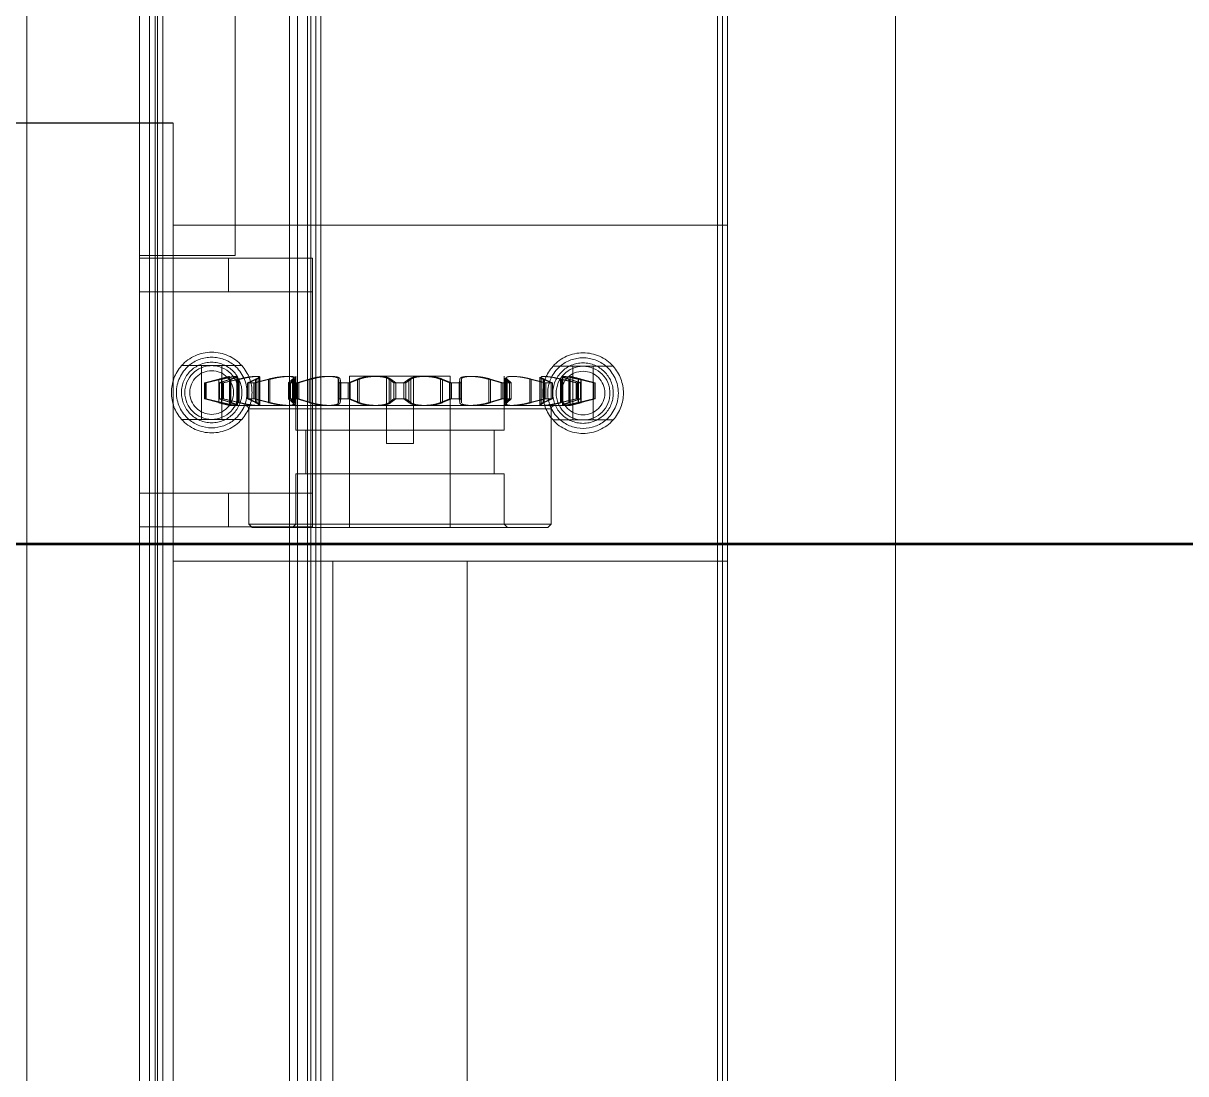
# Model space of a CAD drawing. Extents: x 539033 to 804858, y 468425 to 1263560.
# Drawn here: x 745699.5 to 746045.4, y 511016.4 to 511329.1 of the extents above; entities that cross this region are included whole.
import ezdxf

# ---------------------------------------------------------------- set-up
doc = ezdxf.new("R2010")
doc.units = 0
doc.header["$LTSCALE"] = 1000
doc.header["$MEASUREMENT"] = 0
doc.linetypes.add('ACAD_ISO02W100', pattern=[15, 12, -3])
doc.layers.get('0').update_dxf_attribs({"linetype": 'CONTINUOUS'})
doc.layers.add('5剖面线层', color=2, linetype='CONTINUOUS')
doc.layers.add('摄像头', color=7, linetype='CONTINUOUS')
doc.layers.add('虚线', color=6, linetype='ACAD_ISO02W100', lineweight=18)

# ---------------------------------------------------------------- blocks, each defined once
blk = doc.blocks.new('A$C54714A9A')
at = {"layer": '摄像头', "color": 0, "lineweight": 25, "ltscale": 100}
blk.add_line((1015.35, 2510.62), (1015.35, 180.35), dxfattribs=at)
at = {"layer": '虚线', "color": 0, "linetype": 'ACAD_ISO02W100', "lineweight": 15}
for p, q in [((1190, 2725.62), (50, 2725.62)), ((50, 2675.62), (1190, 2675.62)), ((51.5, 2674.12), (1188.5, 2674.12)), ((885, 2675.62), (885, 2551.62)), ((985, 2551.62), (985, 2675.62)), ((1187, 2672.62), (53, 2672.62)), ((927, 2641.57), (927, 2639.42)), ((927, 2625.82), (927, 2639.42)), ((943, 2639.42), (943, 2641.57)), ((943, 2639.42), (943, 2625.82)), ((933.26, 2636.25), (932.17, 2632.05)), ((932.17, 2632), (933.26, 2636.18)), ((932.17, 2631.23), (933.26, 2635.85)), ((933.26, 2635.74), (932.17, 2631.12)), ((933.26, 2636.25), (933.26, 2635.85)), ((938.04, 2636.25), (933.26, 2636.25)), ((933.26, 2636.18), (938.04, 2636.18)), ((933.26, 2635.85), (938.04, 2635.85)), ((938.04, 2635.74), (933.26, 2635.74)), ((938.04, 2636.25), (938.04, 2635.85)), ((939.13, 2632.05), (938.04, 2636.25)), ((938.04, 2636.18), (939.13, 2632)), ((938.04, 2635.85), (939.13, 2631.23)), ((938.04, 2635.74), (938.04, 2635.85)), ((939.13, 2631.12), (938.04, 2635.74)), ((943, 2635.62), (927, 2635.62)), ((927, 2629.62), (943, 2629.62)), ((933.26, 2632.05), (932.17, 2628.6)), ((932.17, 2632.05), (939.13, 2632.05)), ((932.17, 2632), (939.13, 2632)), ((932.17, 2628.4), (933.26, 2631.81)), ((932.17, 2631.23), (939.13, 2631.23)), ((932.17, 2631.12), (939.13, 2631.12)), ((932.17, 2626.17), (933.26, 2630.84)), ((933.26, 2630.57), (932.17, 2625.91)), ((933.26, 2632.05), (933.26, 2630.84)), ((938.04, 2632.05), (933.26, 2632.05)), ((933.26, 2631.81), (938.04, 2631.81)), ((933.26, 2630.57), (933.26, 2630.84)), ((933.26, 2630.84), (938.04, 2630.84)), ((938.04, 2630.57), (933.26, 2630.57)), ((938.04, 2632.05), (938.04, 2630.84)), ((939.13, 2628.6), (938.04, 2632.05)), ((938.04, 2631.81), (939.13, 2628.4)), ((938.04, 2630.84), (939.13, 2626.17)), ((938.04, 2630.57), (938.04, 2630.84)), ((939.13, 2625.91), (938.04, 2630.57)), ((927, 2623.68), (927, 2625.82)), ((931.3, 2551.62), (931.3, 2628.72)), ((931.32, 2628.82), (939.98, 2628.82)), ((931.32, 2626.64), (939.98, 2626.64)), ((931.32, 2626.47), (939.98, 2626.47)), ((932.17, 2628.6), (939.13, 2628.6)), ((932.17, 2628.4), (939.13, 2628.4)), ((932.17, 2626.17), (939.13, 2626.17)), ((932.17, 2625.91), (939.13, 2625.91)), ((943, 2623.68), (943, 2625.82)), ((896, 2623.12), (895, 2622.12)), ((895, 2551.62), (895, 2622.12)), ((896, 2623.12), (896, 2551.62)), ((930.3, 2623.12), (896, 2623.12)), ((930.3, 2551.62), (930.3, 2623.1)), ((933.26, 2623.48), (932.17, 2621.07)), ((932.17, 2620.72), (933.26, 2623.09)), ((933.26, 2623.48), (933.26, 2621.56)), ((938.04, 2623.48), (933.26, 2623.48)), ((933.26, 2623.09), (938.04, 2623.09)), ((938.04, 2623.48), (938.04, 2621.56)), ((939.13, 2621.07), (938.04, 2623.48)), ((938.04, 2623.09), (939.13, 2620.72)), ((931.55, 2620.11), (939.75, 2620.11)), ((931.56, 2619.8), (939.74, 2619.8)), ((932.17, 2617.21), (933.26, 2621.56)), ((933.26, 2621.15), (932.17, 2616.82)), ((932.17, 2621.07), (939.13, 2621.07)), ((932.17, 2620.72), (939.13, 2620.72)), ((933.26, 2621.15), (933.26, 2621.56)), ((933.26, 2621.56), (938.04, 2621.56)), ((938.04, 2621.15), (933.26, 2621.15)), ((938.04, 2621.56), (939.13, 2617.21)), ((938.04, 2621.15), (938.04, 2621.56)), ((939.13, 2616.82), (938.04, 2621.15)), ((932.17, 2617.21), (939.13, 2617.21)), ((932.17, 2616.82), (939.13, 2616.82)), ((896, 2609.12), (895, 2610.12)), ((911, 2609.12), (896, 2609.12)), ((911, 2591.15), (911, 2609.12)), ((924, 2591.15), (924, 2609.12)), ((940, 2609.12), (924, 2609.12)), ((931.79, 2609.77), (939.5, 2609.77)), ((931.81, 2609.33), (939.49, 2609.33)), ((933.26, 2611.23), (932.17, 2610.05)), ((932.17, 2609.6), (933.26, 2610.73)), ((932.17, 2610.05), (939.13, 2610.05)), ((932.17, 2609.6), (939.13, 2609.6)), ((932.17, 2605.08), (933.26, 2608.76)), ((933.26, 2608.24), (932.17, 2604.59)), ((933.26, 2611.23), (933.26, 2608.76)), ((938.04, 2611.23), (933.26, 2611.23)), ((933.26, 2610.73), (938.04, 2610.73)), ((933.26, 2608.24), (933.26, 2608.76)), ((933.26, 2608.76), (938.04, 2608.76)), ((938.04, 2608.24), (933.26, 2608.24)), ((938.04, 2611.23), (938.04, 2608.76)), ((939.13, 2610.05), (938.04, 2611.23)), ((938.04, 2610.73), (939.13, 2609.6)), ((938.04, 2608.24), (938.04, 2608.76)), ((938.04, 2608.76), (939.13, 2605.08)), ((939.13, 2604.59), (938.04, 2608.24)), ((939.13, 2609.6), (939.49, 2609.34)), ((924, 2606.12), (911, 2606.12)), ((932.17, 2605.08), (939.13, 2605.08)), ((932.17, 2604.59), (939.13, 2604.59)), ((885, 2598.12), (345, 2598.12)), ((932.17, 2596.45), (932.12, 2596.48)), ((932.12, 2596.45), (939.19, 2596.45)), ((932.13, 2595.92), (939.17, 2595.92)), ((932.17, 2596.45), (939.13, 2596.45)), ((932.17, 2595.92), (932.43, 2595.88)), ((932.17, 2595.92), (939.13, 2595.92)), ((938.87, 2595.94), (932.43, 2595.94)), ((938.8, 2596.49), (932.5, 2596.49)), ((933.26, 2596.3), (932.5, 2596.41)), ((932.78, 2595.81), (933.26, 2595.73)), ((933.26, 2596.3), (933.26, 2593.47)), ((938.04, 2596.3), (933.26, 2596.3)), ((933.26, 2595.73), (938.04, 2595.73)), ((938.8, 2596.41), (938.04, 2596.3)), ((938.04, 2596.3), (938.04, 2593.47)), ((938.04, 2595.73), (938.52, 2595.81)), ((938.87, 2595.88), (939.13, 2595.92)), ((940, 2593.12), (895, 2593.12)), ((911, 2547.12), (911, 2591.15)), ((924, 2547.12), (924, 2591.15)), ((932.17, 2590.77), (933.26, 2593.47)), ((933.26, 2592.89), (932.17, 2590.23)), ((932.17, 2590.77), (939.13, 2590.77)), ((933.26, 2592.89), (933.26, 2593.47)), ((933.26, 2593.47), (938.04, 2593.47)), ((938.04, 2592.89), (933.26, 2592.89)), ((938.04, 2592.89), (938.04, 2593.47)), ((938.04, 2593.47), (939.13, 2590.77)), ((939.13, 2590.23), (938.04, 2592.89)), ((940, 2593.12), (940, 2563.12)), ((932.17, 2590.23), (939.13, 2590.23)), ((920, 2582.12), (920, 2574.12)), ((940, 2582.12), (920, 2582.12)), ((933.26, 2579.9), (932.17, 2581.37)), ((932.17, 2581.37), (939.13, 2581.37)), ((932.17, 2580.81), (933.26, 2579.3)), ((932.17, 2580.81), (939.13, 2580.81)), ((939.13, 2581.37), (938.04, 2579.9)), ((938.04, 2579.3), (939.13, 2580.81)), ((932.17, 2575.44), (933.26, 2576.95)), ((933.26, 2579.9), (933.26, 2576.95)), ((938.04, 2579.9), (933.26, 2579.9)), ((933.26, 2579.3), (938.04, 2579.3)), ((933.26, 2576.34), (933.26, 2576.95)), ((933.26, 2576.95), (938.04, 2576.95)), ((938.04, 2579.9), (938.04, 2576.95)), ((938.04, 2576.34), (938.04, 2576.95)), ((938.04, 2576.95), (939.13, 2575.44)), ((920, 2574.12), (940, 2574.12)), ((933.26, 2576.34), (932.17, 2574.88)), ((932.17, 2575.44), (939.13, 2575.44)), ((932.17, 2574.88), (939.13, 2574.88)), ((938.04, 2576.34), (933.26, 2576.34)), ((939.13, 2574.88), (938.04, 2576.34)), ((895, 2563.12), (940, 2563.12)), ((933.26, 2563.36), (932.17, 2566.02)), ((932.17, 2566.02), (939.13, 2566.02)), ((932.17, 2565.47), (933.26, 2562.77)), ((932.17, 2565.47), (939.13, 2565.47)), ((933.26, 2563.36), (933.26, 2560.52)), ((938.04, 2563.36), (933.26, 2563.36)), ((939.13, 2566.02), (938.04, 2563.36)), ((938.04, 2562.77), (939.13, 2565.47)), ((938.04, 2563.36), (938.04, 2560.52)), ((939.19, 2559.8), (932.12, 2559.8)), ((939.17, 2560.33), (932.13, 2560.33)), ((932.17, 2560.32), (933.26, 2560.52)), ((932.17, 2560.32), (939.13, 2560.32)), ((933.26, 2559.94), (932.17, 2559.79)), ((939.13, 2559.79), (932.17, 2559.79)), ((932.43, 2560.3), (938.87, 2560.3)), ((932.5, 2559.76), (938.8, 2559.76)), ((933.26, 2559.94), (933.26, 2562.77)), ((933.26, 2562.77), (938.04, 2562.77)), ((933.26, 2560.52), (938.04, 2560.52)), ((938.04, 2559.94), (933.26, 2559.94)), ((938.04, 2559.94), (938.04, 2562.77)), ((938.04, 2560.52), (939.13, 2560.32)), ((939.13, 2559.79), (938.04, 2559.94)), ((345, 2558.12), (885, 2558.12)), ((930.3, 2559.22), (930.3, 2533.13)), ((931.3, 2556.86), (931.3, 2527.56)), ((1099, 2553.12), (51.5, 2553.12)), ((53, 2554.62), (1099, 2554.62)), ((1099, 2551.62), (50, 2551.62)), ((1099, 2550.62), (50, 2550.62)), ((885, 2551.62), (885, 2550.62)), ((885, 2550.62), (885, 2510.62)), ((895, 2550.62), (895, 2551.62)), ((895, 2534.12), (895, 2550.62)), ((895.17, 2527.12), (895.17, 2552.12)), ((895.17, 2552.12), (905.17, 2552.12)), ((896, 2551.62), (896, 2550.62)), ((896, 2550.62), (896, 2533.12)), ((965.17, 2552.12), (905.17, 2552.12)), ((905.17, 2552.12), (905.17, 2527.12)), ((911, 2550.12), (924, 2550.12)), ((930.3, 2551.62), (930.3, 2550.62)), ((931.3, 2551.62), (931.3, 2550.62)), ((932.48, 2550.62), (932.17, 2551.65)), ((932.17, 2551.65), (939.13, 2551.65)), ((932.17, 2551.16), (933.26, 2547.49)), ((932.17, 2551.16), (939.13, 2551.16)), ((933.26, 2548.01), (932.48, 2550.62)), ((938.04, 2547.49), (939.13, 2551.16)), ((938.82, 2550.62), (938.04, 2548.01)), ((939.13, 2551.65), (938.82, 2550.62)), ((965.17, 2552.12), (975.17, 2552.12)), ((965.17, 2551.62), (965.17, 2552.12)), ((965.17, 2550.62), (965.17, 2551.62)), ((965.17, 2527.12), (965.17, 2550.62)), ((975.17, 2552.12), (975.17, 2551.62)), ((975.17, 2551.62), (975.17, 2550.62)), ((975.17, 2550.62), (975.17, 2527.12)), ((985, 2550.62), (985, 2551.62)), ((985, 2510.62), (985, 2550.62)), ((1099, 2547.62), (50, 2547.62)), ((895, 2546.12), (896, 2547.12)), ((896, 2547.12), (911, 2547.12)), ((924, 2547.12), (940, 2547.12)), ((939.5, 2546.48), (931.79, 2546.48)), ((939.49, 2546.92), (931.81, 2546.92)), ((932.17, 2546.65), (933.26, 2545.52)), ((932.17, 2546.65), (939.13, 2546.65)), ((933.26, 2545.01), (932.17, 2546.19)), ((932.17, 2546.19), (939.13, 2546.19)), ((933.26, 2548.01), (933.26, 2545.52)), ((938.04, 2548.01), (933.26, 2548.01)), ((933.26, 2545.01), (933.26, 2547.49)), ((933.26, 2547.49), (938.04, 2547.49)), ((938.04, 2548.01), (938.04, 2545.52)), ((938.04, 2545.01), (938.04, 2547.49)), ((938.04, 2545.52), (939.13, 2546.65)), ((939.13, 2546.19), (938.04, 2545.01)), ((1040, 2545.28), (50, 2545.28)), ((1101.5, 2545.28), (50, 2545.28)), ((933.26, 2545.52), (938.04, 2545.52)), ((938.04, 2545.01), (933.26, 2545.01)), ((933.26, 2535.1), (932.17, 2539.43)), ((932.17, 2539.43), (939.13, 2539.43)), ((932.17, 2539.04), (933.26, 2534.69)), ((932.17, 2539.04), (939.13, 2539.04)), ((939.13, 2539.43), (938.04, 2535.1)), ((938.04, 2534.69), (939.13, 2539.04)), ((939.75, 2536.13), (931.55, 2536.13)), ((939.74, 2536.45), (931.56, 2536.45)), ((932.17, 2535.52), (933.26, 2533.15)), ((932.17, 2535.52), (939.13, 2535.52)), ((938.04, 2533.15), (939.13, 2535.52)), ((895, 2534.12), (896, 2533.12)), ((896, 2533.12), (930.3, 2533.12)), ((933.26, 2532.77), (932.17, 2535.18)), ((932.17, 2535.18), (939.13, 2535.18)), ((933.26, 2535.1), (933.26, 2533.15)), ((938.04, 2535.1), (933.26, 2535.1)), ((933.26, 2532.77), (933.26, 2534.69)), ((933.26, 2534.69), (938.04, 2534.69)), ((933.26, 2533.15), (938.04, 2533.15)), ((938.04, 2532.77), (933.26, 2532.77)), ((939.13, 2535.18), (938.04, 2532.77)), ((938.04, 2535.1), (938.04, 2533.15)), ((938.04, 2532.77), (938.04, 2534.69)), ((927.17, 2531.07), (927.17, 2528.92)), ((927.17, 2515.32), (927.17, 2528.92)), ((939.98, 2529.77), (931.32, 2529.77)), ((939.98, 2529.61), (931.32, 2529.61)), ((933.26, 2525.68), (932.17, 2530.34)), ((932.17, 2530.34), (939.13, 2530.34)), ((932.17, 2530.08), (933.26, 2525.41)), ((932.17, 2530.08), (939.13, 2530.08)), ((939.13, 2530.34), (938.04, 2525.68)), ((938.04, 2525.41), (939.13, 2530.08)), ((943.17, 2528.92), (943.17, 2531.07)), ((943.17, 2528.92), (943.17, 2515.32)), ((976, 2529.12), (976, 2500.62)), ((1124, 2529.12), (976, 2529.12)), ((895.17, 2527.12), (895.17, 2500.62)), ((905.17, 2527.12), (895.17, 2527.12)), ((905.17, 2527.12), (905.17, 2500.62)), ((943.17, 2525.12), (927.17, 2525.12)), ((939.98, 2527.43), (931.32, 2527.43)), ((932.17, 2527.85), (933.26, 2524.43)), ((932.17, 2527.85), (939.13, 2527.85)), ((933.26, 2524.2), (932.17, 2527.64)), ((932.17, 2527.64), (939.13, 2527.64)), ((933.26, 2520.5), (932.17, 2525.12)), ((932.17, 2525.12), (939.13, 2525.12)), ((933.26, 2525.68), (933.26, 2524.43)), ((938.04, 2525.68), (933.26, 2525.68)), ((933.26, 2524.2), (933.26, 2525.41)), ((933.26, 2525.41), (938.04, 2525.41)), ((938.04, 2524.43), (939.13, 2527.85)), ((939.13, 2527.64), (938.04, 2524.2)), ((938.04, 2525.68), (938.04, 2524.43)), ((938.04, 2524.2), (938.04, 2525.41)), ((939.13, 2525.12), (938.04, 2520.5)), ((975.17, 2527.12), (965.17, 2527.12)), ((965.17, 2527.12), (965.17, 2500.62)), ((975.17, 2527.12), (975.17, 2500.62)), ((932.17, 2525.01), (933.26, 2520.4)), ((932.17, 2525.01), (939.13, 2525.01)), ((932.17, 2524.25), (933.26, 2520.07)), ((932.17, 2524.25), (939.13, 2524.25)), ((933.26, 2519.99), (932.17, 2524.2)), ((932.17, 2524.2), (939.13, 2524.2)), ((933.26, 2524.43), (938.04, 2524.43)), ((938.04, 2524.2), (933.26, 2524.2)), ((938.04, 2520.4), (939.13, 2525.01)), ((938.04, 2520.07), (939.13, 2524.25)), ((939.13, 2524.2), (938.04, 2519.99)), ((927.17, 2519.12), (943.17, 2519.12)), ((933.26, 2520.5), (933.26, 2520.07)), ((938.04, 2520.5), (933.26, 2520.5)), ((933.26, 2519.99), (933.26, 2520.4)), ((933.26, 2520.4), (938.04, 2520.4)), ((933.26, 2520.07), (938.04, 2520.07)), ((938.04, 2519.99), (933.26, 2519.99)), ((938.04, 2520.5), (938.04, 2520.07)), ((938.04, 2519.99), (938.04, 2520.4)), ((927.17, 2513.18), (927.17, 2515.32)), ((943.17, 2513.18), (943.17, 2515.32)), ((885, 2510.62), (645, 2510.62)), ((885, 2510.62), (985, 2510.62)), ((1015.35, 2510.62), (985, 2510.62)), ((1124, 2505.97), (50, 2505.97)), ((1124, 2505.97), (50, 2505.97)), ((1124, 2505.28), (50, 2505.28)), ((1124, 2507.62), (224.65, 2507.62)), ((1124, 2503.62), (50, 2503.62)), ((1124, 2500.62), (50, 2500.62)), ((944, 2467.12), (146, 2467.12)), ((1094, 2467.12), (146, 2467.12))]:
    blk.add_line(p, q, dxfattribs=at)
for centre, radius in [((935, 2632.62), 9), ((935, 2632.62), 9), ((935, 2632.62), 8), ((935, 2632.62), 6.5), ((935.17, 2522.12), 9), ((935.17, 2522.12), 9), ((935.17, 2522.12), 8), ((935.17, 2522.12), 6.5)]:
    blk.add_circle(centre, radius, dxfattribs=at)
for centre, radius, start, end in [((935, 2632.62), 12, 48.1897, 131.8103), ((935, 2632.62), 10.5, 40.3676, 139.6324), ((935, 2632.62), 12, 131.8103, 228.1897), ((935, 2632.62), 10.5, 139.6324, 220.3676), ((935, 2632.62), 12, 311.8103, 48.1897), ((935, 2632.62), 10.5, 0, 40.3676), ((935, 2632.62), 10.5, 319.6324, 0), ((935, 2632.62), 10.5, 220.3676, 319.6324), ((935, 2632.62), 12, 228.1897, 311.8103), ((930.3, 2624.12), 1, 270, 0), ((935.17, 2522.12), 12, 48.1897, 131.8103), ((935.17, 2522.12), 10.5, 40.3676, 139.6324), ((930.3, 2532.12), 1, 0, 90), ((935.17, 2522.12), 12, 131.8103, 228.1897), ((935.17, 2522.12), 10.5, 139.6324, 220.3676), ((935.17, 2522.12), 12, 311.8103, 48.1897), ((935.17, 2522.12), 10.5, 0, 40.3676), ((935.17, 2522.12), 10.5, 319.6324, 0), ((935.17, 2522.12), 10.5, 220.3676, 319.6324), ((935.17, 2522.12), 12, 228.1897, 311.8103)]:
    blk.add_arc(centre, radius, start, end, dxfattribs=at)
for points, knots in [([(932.17, 2628.6), (932.04, 2628.18), (931.77, 2627.33), (931.47, 2626.67), (931.32, 2626.57), (931.32, 2627.06), (931.47, 2628.04), (931.76, 2629.46), (932.03, 2630.61), (932.17, 2631.23)], [0, 0, 0, 0, 0.14525, 0.290631, 0.432546, 0.570058, 0.705753, 0.843061, 1, 1, 1, 1]), ([(932.17, 2632.05), (932.04, 2631.53), (931.77, 2630.49), (931.48, 2629.4), (931.33, 2628.83), (931.34, 2628.87), (931.34, 2628.89)], [0, 0, 0, 0, 0.289248, 0.578757, 0.861367, 1, 1, 1, 1]), ([(931.34, 2628.88), (931.38, 2629.03), (931.46, 2629.32), (931.76, 2630.4), (932.03, 2631.44), (932.17, 2632)], [0, 0, 0, 0, 0.315615, 0.63498, 1, 1, 1, 1]), ([(932.17, 2631.12), (932.04, 2630.55), (931.77, 2629.41), (931.47, 2627.92), (931.38, 2627.3), (931.34, 2627)], [0, 0, 0, 0, 0.336517, 0.673341, 1, 1, 1, 1]), ([(939.96, 2628.89), (939.96, 2628.87), (939.97, 2628.84), (939.83, 2629.38), (939.55, 2630.43), (939.27, 2631.49), (939.13, 2632.05)], [0, 0, 0, 0, 0.143861, 0.414064, 0.687489, 1, 1, 1, 1]), ([(939.13, 2632), (939.26, 2631.48), (939.53, 2630.46), (939.83, 2629.33), (939.92, 2629.03), (939.96, 2628.88)], [0, 0, 0, 0, 0.335801, 0.671909, 1, 1, 1, 1]), ([(939.13, 2631.23), (939.26, 2630.66), (939.53, 2629.52), (939.83, 2628.07), (939.98, 2627.05), (939.98, 2626.58), (939.83, 2626.67), (939.54, 2627.3), (939.27, 2628.15), (939.13, 2628.6)], [0, 0, 0, 0, 0.1452496, 0.2906326, 0.4325478, 0.5700574, 0.7057525, 0.8430606, 1, 1, 1, 1]), ([(932.17, 2621.07), (932.04, 2620.78), (931.77, 2620.19), (931.47, 2620.03), (931.32, 2620.43), (931.32, 2621.36), (931.47, 2622.69), (931.76, 2624.35), (932.03, 2625.54), (932.17, 2626.17)], [0, 0, 0, 0, 0.14525, 0.290633, 0.432547, 0.570059, 0.705752, 0.843062, 1, 1, 1, 1]), ([(931.34, 2626.67), (931.34, 2626.61), (931.33, 2626.37), (931.48, 2626.52), (931.75, 2627.1), (932.03, 2627.94), (932.17, 2628.4)], [0, 0, 0, 0, 0.097476, 0.382321, 0.670559, 1, 1, 1, 1]), ([(932.17, 2625.91), (932.04, 2625.33), (931.77, 2624.17), (931.47, 2622.45), (931.38, 2621.57), (931.34, 2621.14)], [0, 0, 0, 0, 0.336508, 0.673322, 1, 1, 1, 1]), ([(939.13, 2628.4), (939.26, 2627.98), (939.53, 2627.16), (939.8, 2626.53), (939.87, 2626.54), (939.9, 2626.54)], [0, 0, 0, 0, 0.383538, 0.767431, 1, 1, 1, 1]), ([(939.13, 2626.17), (939.26, 2625.58), (939.53, 2624.42), (939.83, 2622.73), (939.98, 2621.35), (939.98, 2620.43), (939.83, 2620.04), (939.54, 2620.17), (939.27, 2620.76), (939.13, 2621.07)], [0, 0, 0, 0, 0.14525, 0.290632, 0.432546, 0.570057, 0.705752, 0.84306, 1, 1, 1, 1]), ([(931.34, 2620.52), (931.34, 2620.42), (931.33, 2619.99), (931.48, 2619.75), (931.75, 2619.84), (932.03, 2620.41), (932.17, 2620.72)], [0, 0, 0, 0, 0.0957879, 0.3811676, 0.6699462, 1, 1, 1, 1]), ([(939.13, 2620.72), (939.27, 2620.42), (939.51, 2619.89), (939.67, 2619.86), (939.74, 2619.85)], [0, 0, 0, 0, 0.560744, 1, 1, 1, 1]), ([(932.17, 2610.05), (932.04, 2609.92), (931.77, 2609.64), (931.47, 2609.99), (931.32, 2610.85), (931.32, 2612.16), (931.47, 2613.73), (931.76, 2615.51), (932.03, 2616.62), (932.17, 2617.21)], [0, 0, 0, 0, 0.14525, 0.290632, 0.432547, 0.570058, 0.705753, 0.843062, 1, 1, 1, 1]), ([(932.17, 2616.82), (932.04, 2616.28), (931.77, 2615.19), (931.47, 2613.39), (931.38, 2612.33), (931.34, 2611.8)], [0, 0, 0, 0, 0.336507, 0.673319, 1, 1, 1, 1]), ([(939.13, 2617.21), (939.26, 2616.66), (939.53, 2615.57), (939.83, 2613.78), (939.98, 2612.15), (939.98, 2610.85), (939.83, 2610.01), (939.54, 2609.64), (939.27, 2609.91), (939.13, 2610.05)], [0, 0, 0, 0, 0.14525, 0.290632, 0.432547, 0.570058, 0.705752, 0.843061, 1, 1, 1, 1]), ([(931.34, 2610.94), (931.34, 2610.79), (931.33, 2610.21), (931.48, 2609.61), (931.75, 2609.2), (932.03, 2609.46), (932.17, 2609.6)], [0, 0, 0, 0, 0.095154, 0.380734, 0.669713, 1, 1, 1, 1]), ([(931.81, 2596.65), (931.8, 2596.65), (931.67, 2596.72), (931.48, 2597.4), (931.34, 2598.42), (931.31, 2599.66), (931.38, 2601.03), (931.59, 2602.73), (931.88, 2604.12), (932.09, 2604.81), (932.17, 2605.08)], [0, 0, 0, 0, 0.009722, 0.178029, 0.342322, 0.420695, 0.579264, 0.737741, 0.898812, 1, 1, 1, 1]), ([(939.13, 2605.08), (939.26, 2604.62), (939.53, 2603.69), (939.83, 2601.94), (939.96, 2600.48), (939.99, 2599.15), (939.92, 2597.97), (939.71, 2596.95), (939.42, 2596.47), (939.21, 2596.46), (939.13, 2596.45)], [0, 0, 0, 0, 0.145156, 0.290444, 0.432267, 0.499922, 0.636805, 0.773608, 0.912652, 1, 1, 1, 1]), ([(932.17, 2604.59), (932.04, 2604.13), (931.77, 2603.22), (931.47, 2601.47), (931.32, 2599.72), (931.32, 2598.14), (931.47, 2596.91), (931.76, 2596.04), (932.03, 2595.96), (932.17, 2595.92)], [0, 0, 0, 0, 0.1452495, 0.2906324, 0.432547, 0.5700588, 0.7057531, 0.843062, 1, 1, 1, 1]), ([(939.17, 2595.95), (939.29, 2595.98), (939.54, 2596.05), (939.83, 2596.87), (939.98, 2598.14), (939.98, 2599.73), (939.83, 2601.42), (939.54, 2603.16), (939.27, 2604.09), (939.13, 2604.59)], [0, 0, 0, 0, 0.131096, 0.278886, 0.42315, 0.562939, 0.70088, 0.840462, 1, 1, 1, 1]), ([(932.17, 2581.37), (932.04, 2581.56), (931.77, 2581.94), (931.47, 2583.18), (931.32, 2584.74), (931.32, 2586.46), (931.47, 2588.12), (931.76, 2589.69), (932.03, 2590.4), (932.17, 2590.77)], [0, 0, 0, 0, 0.14525, 0.290632, 0.432547, 0.570058, 0.705752, 0.843062, 1, 1, 1, 1]), ([(939.13, 2590.77), (939.26, 2590.43), (939.53, 2589.74), (939.83, 2588.17), (939.98, 2586.45), (939.98, 2584.73), (939.83, 2583.23), (939.54, 2581.98), (939.27, 2581.58), (939.13, 2581.37)], [0, 0, 0, 0, 0.14525, 0.290632, 0.432546, 0.570058, 0.705752, 0.843061, 1, 1, 1, 1]), ([(932.17, 2590.23), (932.04, 2589.89), (931.77, 2589.21), (931.47, 2587.66), (931.38, 2586.49), (931.34, 2585.92)], [0, 0, 0, 0, 0.336505, 0.673315, 1, 1, 1, 1]), ([(939.13, 2580.81), (939.26, 2581), (939.53, 2581.4), (939.83, 2582.65), (939.98, 2584.22), (939.98, 2585.94), (939.83, 2587.6), (939.54, 2589.16), (939.27, 2589.86), (939.13, 2590.23)], [0, 0, 0, 0, 0.14525, 0.290632, 0.432547, 0.570058, 0.705752, 0.84306, 1, 1, 1, 1]), ([(931.34, 2584.78), (931.34, 2584.6), (931.33, 2583.86), (931.48, 2582.71), (931.75, 2581.43), (932.03, 2581.02), (932.17, 2580.81)], [0, 0, 0, 0, 0.094477, 0.380271, 0.669461, 1, 1, 1, 1]), ([(932.17, 2566.02), (932.04, 2566.36), (931.77, 2567.04), (931.47, 2568.59), (931.32, 2570.32), (931.32, 2572.03), (931.47, 2573.54), (931.76, 2574.81), (932.03, 2575.22), (932.17, 2575.44)], [0, 0, 0, 0, 0.14525, 0.290632, 0.432547, 0.570058, 0.705753, 0.843062, 1, 1, 1, 1]), ([(932.17, 2574.88), (932.04, 2574.69), (931.77, 2574.3), (931.47, 2573.07), (931.38, 2572), (931.34, 2571.47)], [0, 0, 0, 0, 0.336503, 0.673312, 1, 1, 1, 1]), ([(939.13, 2575.44), (939.26, 2575.24), (939.53, 2574.85), (939.83, 2573.59), (939.98, 2572.03), (939.98, 2570.31), (939.83, 2568.65), (939.54, 2567.09), (939.27, 2566.39), (939.13, 2566.02)], [0, 0, 0, 0, 0.14525, 0.290631, 0.432546, 0.570058, 0.705751, 0.84306, 1, 1, 1, 1]), ([(939.13, 2565.47), (939.26, 2565.82), (939.53, 2566.51), (939.83, 2568.07), (939.98, 2569.8), (939.98, 2571.51), (939.83, 2573.01), (939.54, 2574.27), (939.27, 2574.67), (939.13, 2574.88)], [0, 0, 0, 0, 0.14525, 0.290631, 0.432546, 0.570058, 0.705751, 0.843059, 1, 1, 1, 1]), ([(931.34, 2570.33), (931.34, 2570.15), (931.33, 2569.42), (931.48, 2568.12), (931.75, 2566.55), (932.03, 2565.85), (932.17, 2565.47)], [0, 0, 0, 0, 0.0942063, 0.3800845, 0.6693637, 1, 1, 1, 1]), ([(932.17, 2551.65), (932.04, 2552.11), (931.77, 2553.03), (931.47, 2554.78), (931.32, 2556.53), (931.32, 2558.11), (931.47, 2559.34), (931.76, 2560.2), (932.03, 2560.28), (932.17, 2560.32)], [0, 0, 0, 0, 0.1452501, 0.2906321, 0.4325473, 0.5700582, 0.7057533, 0.843062, 1, 1, 1, 1]), ([(932.17, 2559.79), (932.04, 2559.76), (931.77, 2559.71), (931.47, 2558.88), (931.34, 2557.82), (931.31, 2556.59), (931.38, 2555.21), (931.59, 2553.52), (931.88, 2552.13), (932.09, 2551.43), (932.17, 2551.16)], [0, 0, 0, 0, 0.145156, 0.290444, 0.432268, 0.499923, 0.636805, 0.773608, 0.912652, 1, 1, 1, 1]), ([(939.13, 2560.32), (939.26, 2560.29), (939.53, 2560.22), (939.83, 2559.38), (939.98, 2558.1), (939.98, 2556.52), (939.83, 2554.83), (939.54, 2553.09), (939.27, 2552.15), (939.13, 2551.65)], [0, 0, 0, 0, 0.14525, 0.290632, 0.432547, 0.570058, 0.705752, 0.843061, 1, 1, 1, 1]), ([(939.13, 2551.16), (939.26, 2551.63), (939.53, 2552.55), (939.83, 2554.3), (939.96, 2555.77), (939.99, 2557.1), (939.92, 2558.28), (939.71, 2559.29), (939.42, 2559.78), (939.21, 2559.79), (939.13, 2559.79)], [0, 0, 0, 0, 0.145155, 0.290444, 0.432267, 0.499922, 0.636804, 0.773608, 0.912651, 1, 1, 1, 1]), ([(932.17, 2539.43), (932.04, 2539.97), (931.77, 2541.06), (931.47, 2542.85), (931.32, 2544.49), (931.32, 2545.8), (931.47, 2546.65), (931.76, 2547.04), (932.03, 2546.79), (932.17, 2546.65)], [0, 0, 0, 0, 0.14525, 0.290632, 0.432547, 0.570058, 0.705753, 0.843062, 1, 1, 1, 1]), ([(932.17, 2546.19), (932.04, 2546.33), (931.77, 2546.6), (931.47, 2546.26), (931.32, 2545.39), (931.32, 2544.09), (931.47, 2542.51), (931.76, 2540.74), (932.03, 2539.63), (932.17, 2539.04)], [0, 0, 0, 0, 0.14525, 0.290633, 0.432548, 0.570059, 0.705753, 0.843062, 1, 1, 1, 1]), ([(939.13, 2546.65), (939.26, 2546.78), (939.53, 2547.04), (939.83, 2546.68), (939.98, 2545.8), (939.98, 2544.48), (939.83, 2542.9), (939.54, 2541.12), (939.27, 2540.02), (939.13, 2539.43)], [0, 0, 0, 0, 0.1452495, 0.290632, 0.4325469, 0.570058, 0.705752, 0.8430606, 1, 1, 1, 1]), ([(939.13, 2539.04), (939.26, 2539.58), (939.53, 2540.67), (939.83, 2542.46), (939.98, 2544.09), (939.98, 2545.39), (939.83, 2546.23), (939.54, 2546.61), (939.27, 2546.34), (939.13, 2546.19)], [0, 0, 0, 0, 0.145249, 0.290632, 0.432547, 0.570059, 0.705752, 0.843061, 1, 1, 1, 1]), ([(932.17, 2530.34), (932.04, 2530.92), (931.77, 2532.08), (931.47, 2533.78), (931.32, 2535.17), (931.32, 2536.11), (931.47, 2536.52), (931.76, 2536.4), (932.03, 2535.83), (932.17, 2535.52)], [0, 0, 0, 0, 0.14525, 0.290632, 0.432547, 0.570059, 0.705752, 0.843061, 1, 1, 1, 1]), ([(932.17, 2535.18), (932.04, 2535.47), (931.77, 2536.05), (931.47, 2536.22), (931.32, 2535.82), (931.32, 2534.89), (931.47, 2533.56), (931.76, 2531.89), (932.03, 2530.71), (932.17, 2530.08)], [0, 0, 0, 0, 0.145249, 0.290631, 0.432545, 0.570058, 0.705753, 0.843062, 1, 1, 1, 1]), ([(939.13, 2535.52), (939.26, 2535.81), (939.53, 2536.38), (939.83, 2536.53), (939.98, 2536.11), (939.98, 2535.16), (939.83, 2533.82), (939.54, 2532.15), (939.27, 2530.97), (939.13, 2530.34)], [0, 0, 0, 0, 0.1452501, 0.2906316, 0.4325468, 0.570058, 0.7057521, 0.8430609, 1, 1, 1, 1]), ([(939.13, 2530.08), (939.26, 2530.66), (939.53, 2531.83), (939.83, 2533.51), (939.98, 2534.89), (939.98, 2535.82), (939.83, 2536.21), (939.54, 2536.07), (939.27, 2535.49), (939.13, 2535.18)], [0, 0, 0, 0, 0.14525, 0.290632, 0.432547, 0.570059, 0.705752, 0.843061, 1, 1, 1, 1]), ([(932.17, 2525.12), (932.04, 2525.7), (931.77, 2526.84), (931.47, 2528.3), (931.32, 2529.33), (931.32, 2529.83), (931.47, 2529.75), (931.76, 2529.14), (932.03, 2528.3), (932.17, 2527.85)], [0, 0, 0, 0, 0.14525, 0.290632, 0.432547, 0.570058, 0.705752, 0.843062, 1, 1, 1, 1]), ([(932.17, 2527.64), (932.04, 2528.07), (931.77, 2528.91), (931.47, 2529.58), (931.32, 2529.67), (931.32, 2529.19), (931.47, 2528.21), (931.76, 2526.79), (932.03, 2525.63), (932.17, 2525.01)], [0, 0, 0, 0, 0.14525, 0.2906331, 0.4325481, 0.5700581, 0.7057525, 0.8430618, 1, 1, 1, 1]), ([(939.13, 2527.85), (939.26, 2528.27), (939.53, 2529.1), (939.83, 2529.75), (939.98, 2529.83), (939.98, 2529.33), (939.83, 2528.33), (939.54, 2526.9), (939.27, 2525.74), (939.13, 2525.12)], [0, 0, 0, 0, 0.1452491, 0.2906304, 0.432546, 0.5700569, 0.7057525, 0.8430607, 1, 1, 1, 1]), ([(939.13, 2525.01), (939.26, 2525.58), (939.53, 2526.73), (939.83, 2528.18), (939.98, 2529.19), (939.98, 2529.67), (939.83, 2529.58), (939.54, 2528.95), (939.27, 2528.1), (939.13, 2527.64)], [0, 0, 0, 0, 0.145249, 0.290631, 0.432546, 0.570058, 0.705753, 0.843061, 1, 1, 1, 1]), ([(932.17, 2524.2), (932.04, 2524.72), (931.77, 2525.76), (931.47, 2526.86), (931.32, 2527.45), (931.32, 2527.45), (931.47, 2526.91), (931.76, 2525.85), (932.03, 2524.81), (932.17, 2524.25)], [0, 0, 0, 0, 0.14525, 0.290633, 0.432547, 0.570059, 0.705753, 0.843061, 1, 1, 1, 1]), ([(939.13, 2524.25), (939.26, 2524.76), (939.53, 2525.8), (939.83, 2526.89), (939.98, 2527.46), (939.98, 2527.45), (939.83, 2526.88), (939.54, 2525.81), (939.27, 2524.76), (939.13, 2524.2)], [0, 0, 0, 0, 0.14525, 0.290632, 0.432546, 0.570058, 0.705752, 0.84306, 1, 1, 1, 1])]:
    blk.add_open_spline(points, degree=3, knots=knots, dxfattribs=at)

msp = doc.modelspace()

# ---------------------------------------------------------------- linework, layer by layer
at = {"layer": '5剖面线层', "color": 5, "lineweight": 53, "ltscale": 100, "elevation": 0}
msp.add_lwpolyline([(744642.71, 512933.76), (746241.56, 512933.76), (746241.56, 511174.01), (744642.71, 511174.01)], close=True, dxfattribs=at)

# ---------------------------------------------------------------- block references
at = {"xscale": -1, "rotation": 270}
msp.add_blockref('A$C54714A9A', (743233.45, 510284.02), dxfattribs=at)

doc.saveas('drawing.dxf')
